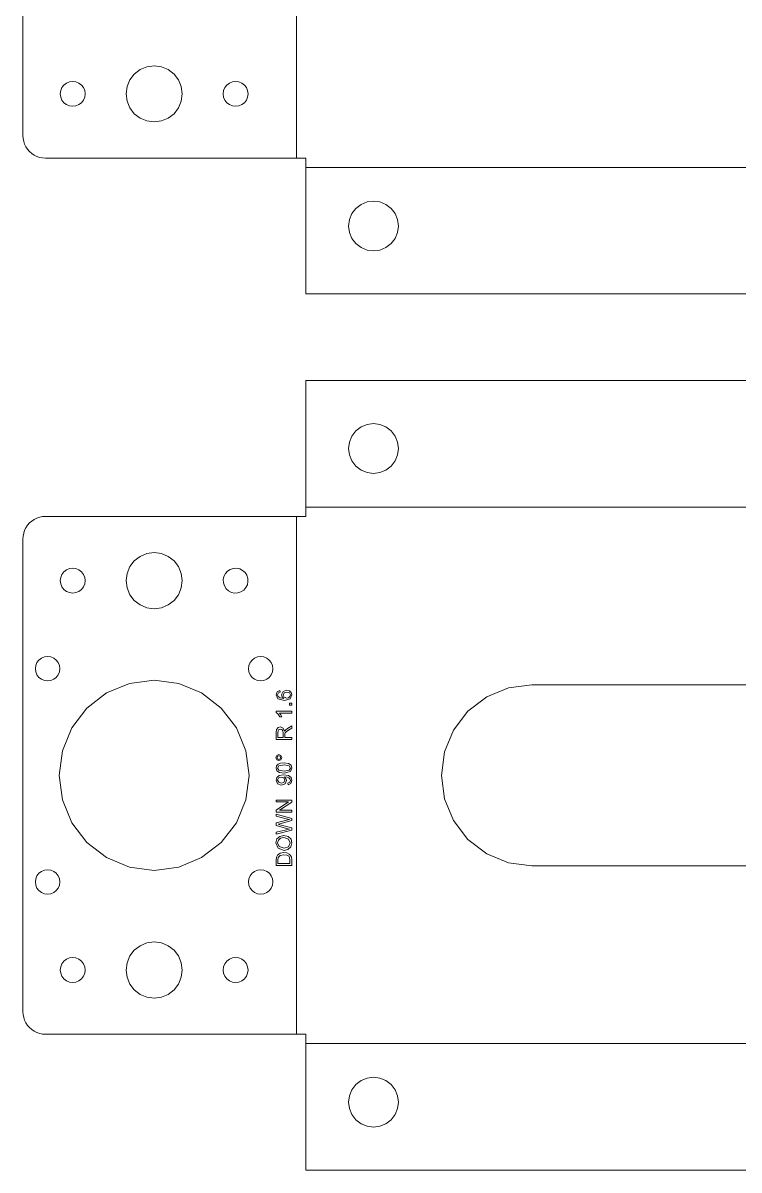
# Model space of a CAD drawing. Header units: millimetres. Extents: x 5 to 3562, y -58 to 420.
# Drawn here: x 1954.1 to 2112.4, y 11.5 to 264.9 of the extents above; entities that cross this region are included whole.
import ezdxf

# ---------------------------------------------------------------- set-up
doc = ezdxf.new("R2010")
doc.units = ezdxf.units.MM
doc.layers.add('Layer0', color=7, linetype='BYLAYER', lineweight=5, true_color=0xffffff)

msp = doc.modelspace()

# ---------------------------------------------------------------- linework, layer by layer
at = {"layer": 'Layer0', "color": 2, "true_color": 0xffff00}
for p, q in [((2014.56, 349.42), (2014.56, 235.02)), ((2016.6, 232.97), (2466.6, 232.97)), ((2016.6, 157.94), (2466.6, 157.94)), ((2014.56, 155.9), (2014.56, 41.5)), ((2016.6, 39.46), (2466.6, 39.46))]:
    msp.add_line(p, q, dxfattribs=at)
at = {"layer": 'Layer0'}
for p, q in [((1954.11, 344.42), (1954.11, 240.02)), ((1978.73, 253.6), (1977.74, 252.32)), ((1980.01, 254.59), (1978.73, 253.6)), ((1981.51, 255.21), (1980.01, 254.59)), ((1983.11, 255.42), (1981.51, 255.21)), ((1984.72, 255.21), (1983.11, 255.42)), ((1986.21, 254.59), (1984.72, 255.21)), ((1987.5, 253.6), (1986.21, 254.59)), ((1988.48, 252.32), (1987.5, 253.6)), ((1963.17, 251.16), (1962.73, 250.59)), ((1963.74, 251.6), (1963.17, 251.16)), ((1964.4, 251.87), (1963.74, 251.6)), ((1965.11, 251.97), (1964.4, 251.87)), ((1965.82, 251.87), (1965.11, 251.97)), ((1966.49, 251.6), (1965.82, 251.87)), ((1967.06, 251.16), (1966.49, 251.6)), ((1967.49, 250.59), (1967.06, 251.16)), ((1977.74, 252.32), (1977.12, 250.82)), ((1989.1, 250.82), (1988.48, 252.32)), ((1999.17, 251.16), (1998.73, 250.59)), ((1999.74, 251.6), (1999.17, 251.16)), ((2000.4, 251.87), (1999.74, 251.6)), ((2001.11, 251.97), (2000.4, 251.87)), ((2001.82, 251.87), (2001.11, 251.97)), ((2002.49, 251.6), (2001.82, 251.87)), ((2003.06, 251.16), (2002.49, 251.6)), ((2003.49, 250.59), (2003.06, 251.16)), ((1962.46, 249.93), (1962.36, 249.22)), ((1962.36, 249.22), (1962.46, 248.51)), ((1962.73, 250.59), (1962.46, 249.93)), ((1962.46, 248.51), (1962.73, 247.84)), ((1967.77, 249.93), (1967.49, 250.59)), ((1967.49, 247.84), (1967.77, 248.51)), ((1967.86, 249.22), (1967.77, 249.93)), ((1967.77, 248.51), (1967.86, 249.22)), ((1977.12, 250.82), (1976.91, 249.22)), ((1976.91, 249.22), (1977.12, 247.61)), ((1989.31, 249.22), (1989.1, 250.82)), ((1989.1, 247.61), (1989.31, 249.22)), ((1998.46, 249.93), (1998.36, 249.22)), ((1998.36, 249.22), (1998.46, 248.51)), ((1998.73, 250.59), (1998.46, 249.93)), ((1998.46, 248.51), (1998.73, 247.84)), ((2003.77, 249.93), (2003.49, 250.59)), ((2003.49, 247.84), (2003.77, 248.51)), ((2003.86, 249.22), (2003.77, 249.93)), ((2003.77, 248.51), (2003.86, 249.22)), ((1962.73, 247.84), (1963.17, 247.27)), ((1963.17, 247.27), (1963.74, 246.84)), ((1963.74, 246.84), (1964.4, 246.56)), ((1964.4, 246.56), (1965.11, 246.47)), ((1965.11, 246.47), (1965.82, 246.56)), ((1965.82, 246.56), (1966.49, 246.84)), ((1966.49, 246.84), (1967.06, 247.27)), ((1967.06, 247.27), (1967.49, 247.84)), ((1977.12, 247.61), (1977.74, 246.12)), ((1977.74, 246.12), (1978.73, 244.83)), ((1987.5, 244.83), (1988.48, 246.12)), ((1988.48, 246.12), (1989.1, 247.61)), ((1998.73, 247.84), (1999.17, 247.27)), ((1999.17, 247.27), (1999.74, 246.84)), ((1999.74, 246.84), (2000.4, 246.56)), ((2000.4, 246.56), (2001.11, 246.47)), ((2001.11, 246.47), (2001.82, 246.56)), ((2001.82, 246.56), (2002.49, 246.84)), ((2002.49, 246.84), (2003.06, 247.27)), ((2003.06, 247.27), (2003.49, 247.84)), ((1978.73, 244.83), (1980.01, 243.85)), ((1980.01, 243.85), (1981.51, 243.23)), ((1981.51, 243.23), (1983.11, 243.02)), ((1983.11, 243.02), (1984.72, 243.23)), ((1984.72, 243.23), (1986.21, 243.85)), ((1986.21, 243.85), (1987.5, 244.83)), ((1954.11, 240.02), (1954.16, 239.36)), ((1954.16, 239.36), (1954.28, 238.72)), ((1954.28, 238.72), (1954.49, 238.1)), ((1954.49, 238.1), (1954.78, 237.52)), ((1954.78, 237.52), (1955.15, 236.97)), ((1955.15, 236.97), (1955.58, 236.48)), ((1955.58, 236.48), (1956.07, 236.05)), ((1956.07, 236.05), (1956.61, 235.69)), ((1956.61, 235.69), (1957.2, 235.4)), ((1957.2, 235.4), (1957.82, 235.19)), ((1957.82, 235.19), (1958.46, 235.06)), ((1958.46, 235.06), (1959.11, 235.02)), ((2014.56, 235.02), (1959.11, 235.02)), ((2016.6, 235.02), (2014.56, 235.02)), ((2016.6, 232.97), (2016.6, 235.02)), ((2016.6, 205.03), (2016.6, 232.97)), ((2031.6, 225.53), (2030.17, 225.35)), ((2033.02, 225.35), (2031.6, 225.53)), ((2027.71, 223.92), (2026.83, 222.78)), ((2028.85, 224.8), (2027.71, 223.92)), ((2030.17, 225.35), (2028.85, 224.8)), ((2034.35, 224.8), (2033.02, 225.35)), ((2035.49, 223.92), (2034.35, 224.8)), ((2036.36, 222.78), (2035.49, 223.92)), ((2026.28, 221.46), (2026.1, 220.03)), ((2026.83, 222.78), (2026.28, 221.46)), ((2036.91, 221.46), (2036.36, 222.78)), ((2037.1, 220.03), (2036.91, 221.46)), ((2026.1, 220.03), (2026.28, 218.61)), ((2026.28, 218.61), (2026.83, 217.28)), ((2036.36, 217.28), (2036.91, 218.61)), ((2036.91, 218.61), (2037.1, 220.03)), ((2026.83, 217.28), (2027.71, 216.14)), ((2027.71, 216.14), (2028.85, 215.27)), ((2034.35, 215.27), (2035.49, 216.14)), ((2035.49, 216.14), (2036.36, 217.28)), ((2028.85, 215.27), (2030.17, 214.72)), ((2030.17, 214.72), (2031.6, 214.53)), ((2031.6, 214.53), (2033.02, 214.72)), ((2033.02, 214.72), (2034.35, 215.27)), ((2466.6, 205.03), (2016.6, 205.03)), ((2016.6, 157.94), (2016.6, 185.89)), ((2466.6, 185.89), (2016.6, 185.89)), ((2028.85, 175.65), (2027.71, 174.78)), ((2030.17, 176.2), (2028.85, 175.65)), ((2031.6, 176.39), (2030.17, 176.2)), ((2033.02, 176.2), (2031.6, 176.39)), ((2034.35, 175.65), (2033.02, 176.2)), ((2035.49, 174.78), (2034.35, 175.65)), ((2026.28, 172.31), (2026.1, 170.89)), ((2026.83, 173.64), (2026.28, 172.31)), ((2027.71, 174.78), (2026.83, 173.64)), ((2036.36, 173.64), (2035.49, 174.78)), ((2036.91, 172.31), (2036.36, 173.64)), ((2037.1, 170.89), (2036.91, 172.31)), ((2026.1, 170.89), (2026.28, 169.46)), ((2036.91, 169.46), (2037.1, 170.89)), ((2026.28, 169.46), (2026.83, 168.14)), ((2026.83, 168.14), (2027.71, 167)), ((2035.49, 167), (2036.36, 168.14)), ((2036.36, 168.14), (2036.91, 169.46)), ((2027.71, 167), (2028.85, 166.12)), ((2028.85, 166.12), (2030.17, 165.57)), ((2030.17, 165.57), (2031.6, 165.39)), ((2031.6, 165.39), (2033.02, 165.57)), ((2033.02, 165.57), (2034.35, 166.12)), ((2034.35, 166.12), (2035.49, 167)), ((2016.6, 155.9), (2016.6, 157.94)), ((1956.07, 154.87), (1955.58, 154.44)), ((1956.61, 155.23), (1956.07, 154.87)), ((1957.2, 155.52), (1956.61, 155.23)), ((1957.82, 155.73), (1957.2, 155.52)), ((1958.46, 155.86), (1957.82, 155.73)), ((1959.11, 155.9), (1958.46, 155.86)), ((1959.11, 155.9), (2014.56, 155.9)), ((2014.56, 155.9), (2016.6, 155.9)), ((1954.28, 152.2), (1954.16, 151.56)), ((1954.49, 152.82), (1954.28, 152.2)), ((1954.78, 153.4), (1954.49, 152.82)), ((1955.15, 153.95), (1954.78, 153.4)), ((1955.58, 154.44), (1955.15, 153.95)), ((1954.16, 151.56), (1954.11, 150.9)), ((1954.11, 150.9), (1954.11, 46.5)), ((1980.01, 147.07), (1978.73, 146.09)), ((1981.51, 147.69), (1980.01, 147.07)), ((1983.11, 147.9), (1981.51, 147.69)), ((1984.72, 147.69), (1983.11, 147.9)), ((1986.21, 147.07), (1984.72, 147.69)), ((1987.5, 146.09), (1986.21, 147.07)), ((1965.11, 144.45), (1964.4, 144.36)), ((1965.82, 144.36), (1965.11, 144.45)), ((1977.74, 144.8), (1977.12, 143.31)), ((1978.73, 146.09), (1977.74, 144.8)), ((1988.48, 144.8), (1987.5, 146.09)), ((1989.1, 143.31), (1988.48, 144.8)), ((2001.33, 144.44), (2000.61, 144.41)), ((2002.03, 144.3), (2001.33, 144.44)), ((1962.46, 142.41), (1962.36, 141.7)), ((1962.73, 143.08), (1962.46, 142.41)), ((1963.17, 143.65), (1962.73, 143.08)), ((1963.74, 144.08), (1963.17, 143.65)), ((1964.4, 144.36), (1963.74, 144.08)), ((1966.49, 144.08), (1965.82, 144.36)), ((1967.06, 143.65), (1966.49, 144.08)), ((1967.49, 143.08), (1967.06, 143.65)), ((1967.77, 142.41), (1967.49, 143.08)), ((1967.86, 141.7), (1967.77, 142.41)), ((1977.12, 143.31), (1976.91, 141.7)), ((1989.31, 141.7), (1989.1, 143.31)), ((1998.52, 142.62), (1998.37, 141.92)), ((1998.37, 141.92), (1998.41, 141.2)), ((1998.85, 143.26), (1998.52, 142.62)), ((1999.33, 143.79), (1998.85, 143.26)), ((1999.93, 144.18), (1999.33, 143.79)), ((2000.61, 144.41), (1999.93, 144.18)), ((2002.67, 143.97), (2002.03, 144.3)), ((2003.2, 143.49), (2002.67, 143.97)), ((2003.59, 142.89), (2003.2, 143.49)), ((2003.82, 142.21), (2003.59, 142.89)), ((2003.85, 141.49), (2003.82, 142.21)), ((1962.36, 141.7), (1962.46, 140.99)), ((1962.46, 140.99), (1962.73, 140.33)), ((1962.73, 140.33), (1963.17, 139.76)), ((1963.17, 139.76), (1963.74, 139.32)), ((1966.49, 139.32), (1967.06, 139.76)), ((1967.06, 139.76), (1967.49, 140.33)), ((1967.49, 140.33), (1967.77, 140.99)), ((1967.77, 140.99), (1967.86, 141.7)), ((1976.91, 141.7), (1977.12, 140.1)), ((1977.12, 140.1), (1977.74, 138.6)), ((1988.48, 138.6), (1989.1, 140.1)), ((1989.1, 140.1), (1989.31, 141.7)), ((1998.41, 141.2), (1998.63, 140.52)), ((1998.63, 140.52), (1999.02, 139.92)), ((1999.02, 139.92), (1999.56, 139.44)), ((1999.56, 139.44), (2000.2, 139.11)), ((2002.3, 139.22), (2002.9, 139.61)), ((2002.9, 139.61), (2003.38, 140.15)), ((2003.38, 140.15), (2003.71, 140.79)), ((2003.71, 140.79), (2003.85, 141.49)), ((1963.74, 139.32), (1964.4, 139.05)), ((1964.4, 139.05), (1965.11, 138.95)), ((1965.11, 138.95), (1965.82, 139.05)), ((1965.82, 139.05), (1966.49, 139.32)), ((1977.74, 138.6), (1978.73, 137.32)), ((1978.73, 137.32), (1980.01, 136.33)), ((1986.21, 136.33), (1987.5, 137.32)), ((1987.5, 137.32), (1988.48, 138.6)), ((2000.2, 139.11), (2000.9, 138.96)), ((2000.9, 138.96), (2001.62, 139)), ((2001.62, 139), (2002.3, 139.22)), ((1980.01, 136.33), (1981.51, 135.71)), ((1981.51, 135.71), (1983.11, 135.5)), ((1983.11, 135.5), (1984.72, 135.71)), ((1984.72, 135.71), (1986.21, 136.33)), ((1957.65, 124.16), (1957.22, 123.6)), ((1958.21, 124.59), (1957.65, 124.16)), ((1958.86, 124.86), (1958.21, 124.59)), ((1959.56, 124.95), (1958.86, 124.86)), ((1960.26, 124.86), (1959.56, 124.95)), ((1960.91, 124.59), (1960.26, 124.86)), ((1961.47, 124.16), (1960.91, 124.59)), ((1961.9, 123.6), (1961.47, 124.16)), ((2004.74, 124.16), (2004.31, 123.6)), ((2005.3, 124.59), (2004.74, 124.16)), ((2005.95, 124.86), (2005.3, 124.59)), ((2006.65, 124.95), (2005.95, 124.86)), ((2007.35, 124.86), (2006.65, 124.95)), ((2008, 124.59), (2007.35, 124.86)), ((2008.56, 124.16), (2008, 124.59)), ((2008.99, 123.6), (2008.56, 124.16)), ((1956.96, 122.95), (1956.86, 122.25)), ((1956.86, 122.25), (1956.96, 121.55)), ((1957.22, 123.6), (1956.96, 122.95)), ((1962.17, 122.95), (1961.9, 123.6)), ((1962.26, 122.25), (1962.17, 122.95)), ((1962.17, 121.55), (1962.26, 122.25)), ((2004.04, 122.95), (2003.95, 122.25)), ((2003.95, 122.25), (2004.04, 121.55)), ((2004.31, 123.6), (2004.04, 122.95)), ((2009.26, 122.95), (2008.99, 123.6)), ((2009.35, 122.25), (2009.26, 122.95)), ((2009.26, 121.55), (2009.35, 122.25)), ((1956.96, 121.55), (1957.22, 120.9)), ((1957.22, 120.9), (1957.65, 120.34)), ((1957.65, 120.34), (1958.21, 119.91)), ((1958.21, 119.91), (1958.86, 119.64)), ((1958.86, 119.64), (1959.56, 119.55)), ((1959.56, 119.55), (1960.26, 119.64)), ((1960.26, 119.64), (1960.91, 119.91)), ((1960.91, 119.91), (1961.47, 120.34)), ((1961.47, 120.34), (1961.9, 120.9)), ((1961.9, 120.9), (1962.17, 121.55)), ((1983.11, 119.7), (1977.68, 118.99)), ((1988.55, 118.99), (1983.11, 119.7)), ((2004.04, 121.55), (2004.31, 120.9)), ((2004.31, 120.9), (2004.74, 120.34)), ((2004.74, 120.34), (2005.3, 119.91)), ((2005.3, 119.91), (2005.95, 119.64)), ((2005.95, 119.64), (2006.65, 119.55)), ((2006.65, 119.55), (2007.35, 119.64)), ((2007.35, 119.64), (2008, 119.91)), ((2008, 119.91), (2008.56, 120.34)), ((2008.56, 120.34), (2008.99, 120.9)), ((2008.99, 120.9), (2009.26, 121.55)), ((1972.61, 116.89), (1968.26, 113.55)), ((1977.68, 118.99), (1972.61, 116.89)), ((1993.61, 116.89), (1988.55, 118.99)), ((1997.96, 113.55), (1993.61, 116.89)), ((2010.06, 116.49), (2010.28, 117.16)), ((2010.28, 117.16), (2010.91, 117.47)), ((2010.58, 116.89), (2010.4, 116.47)), ((2010.95, 117.05), (2010.58, 116.89)), ((2010.91, 117.47), (2010.95, 117.05)), ((2011.28, 116.51), (2011.59, 117.23)), ((2011.59, 117.23), (2012.39, 117.53)), ((2011.86, 116.91), (2011.65, 116.43)), ((2012.42, 117.1), (2011.86, 116.91)), ((2012.39, 117.53), (2013, 117.39)), ((2013.01, 116.91), (2012.42, 117.1)), ((2013, 117.39), (2013.42, 117.01)), ((2013.22, 116.45), (2013.01, 116.91)), ((2013.42, 117.01), (2013.57, 116.45)), ((2061.42, 118.02), (2056.6, 116.02)), ((2066.6, 118.7), (2061.42, 118.02)), ((2416.6, 118.7), (2066.6, 118.7)), ((2010.45, 115.63), (2010.06, 116.49)), ((2010.4, 116.47), (2010.52, 116.11)), ((2011.9, 115.26), (2010.45, 115.63)), ((2010.52, 116.11), (2010.94, 115.8)), ((2010.94, 115.8), (2011.74, 115.68)), ((2011.39, 116.05), (2011.28, 116.51)), ((2011.74, 115.68), (2011.39, 116.05)), ((2011.65, 116.43), (2011.86, 115.94)), ((2011.86, 115.94), (2012.4, 115.74)), ((2013.18, 115.59), (2011.9, 115.26)), ((2012.4, 115.74), (2012.81, 115.84)), ((2012.81, 115.84), (2013.12, 116.1)), ((2013.03, 114.18), (2013.03, 114.66)), ((2013.03, 114.66), (2013.51, 114.66)), ((2013.51, 114.18), (2013.03, 114.18)), ((2013.12, 116.1), (2013.22, 116.45)), ((2013.57, 116.45), (2013.18, 115.59)), ((2013.51, 114.66), (2013.51, 114.18)), ((2056.6, 116.02), (2052.46, 112.85)), ((1968.26, 113.55), (1964.93, 109.2)), ((2001.3, 109.2), (1997.96, 113.55)), ((2010.06, 112.59), (2010.06, 112.86)), ((2010.06, 112.86), (2013.51, 112.86)), ((2010.52, 112.21), (2010.06, 112.59)), ((2010.92, 111.59), (2010.52, 112.21)), ((2013.51, 112.44), (2010.82, 112.44)), ((2010.82, 112.44), (2011.11, 112.04)), ((2011.33, 111.59), (2010.92, 111.59)), ((2011.11, 112.04), (2011.33, 111.59)), ((2013.51, 112.86), (2013.51, 112.44)), ((2052.46, 112.85), (2049.28, 108.7)), ((1964.93, 109.2), (1962.83, 104.14)), ((2003.4, 104.14), (2001.3, 109.2)), ((2010.16, 108.86), (2010.49, 109.25)), ((2010.49, 109.25), (2011.01, 109.39)), ((2011.01, 109.39), (2011.63, 109.15)), ((2011.63, 109.15), (2011.95, 108.42)), ((2012.12, 108.69), (2012.58, 109.07)), ((2012.58, 109.07), (2013.51, 109.67)), ((2013.51, 109.1), (2012.8, 108.64)), ((2013.51, 109.67), (2013.51, 109.1)), ((2010.07, 108.16), (2010.16, 108.86)), ((2010.07, 106.64), (2010.07, 108.16)), ((2013.51, 106.64), (2010.07, 106.64)), ((2010.61, 108.74), (2010.45, 108.18)), ((2010.45, 108.18), (2010.45, 107.09)), ((2010.45, 107.09), (2011.59, 107.09)), ((2011.01, 108.92), (2010.61, 108.74)), ((2011.32, 108.83), (2011.01, 108.92)), ((2011.52, 108.56), (2011.32, 108.83)), ((2011.59, 108.07), (2011.52, 108.56)), ((2011.59, 107.09), (2011.59, 108.07)), ((2011.95, 108.42), (2012.12, 108.69)), ((2012, 107.87), (2011.98, 107.62)), ((2011.98, 107.62), (2011.98, 107.09)), ((2011.98, 107.09), (2013.51, 107.09)), ((2012.09, 108.08), (2012, 107.87)), ((2012.32, 108.31), (2012.09, 108.08)), ((2012.8, 108.64), (2012.32, 108.31)), ((2013.51, 107.09), (2013.51, 106.64)), ((2049.28, 108.7), (2047.28, 103.88)), ((1962.83, 104.14), (1962.11, 98.7)), ((2004.11, 98.7), (2003.4, 104.14)), ((2047.28, 103.88), (2046.6, 98.7)), ((2010.01, 102.62), (2010.2, 103.08)), ((2010.2, 102.16), (2010.01, 102.62)), ((2010.2, 103.08), (2010.66, 103.27)), ((2010.66, 101.97), (2010.2, 102.16)), ((2010.38, 102.9), (2010.27, 102.62)), ((2010.27, 102.62), (2010.38, 102.34)), ((2010.66, 103.01), (2010.38, 102.9)), ((2010.38, 102.34), (2010.66, 102.22)), ((2010.49, 101.14), (2011, 101.36)), ((2010.66, 103.27), (2011.12, 103.08)), ((2010.94, 102.9), (2010.66, 103.01)), ((2010.66, 102.22), (2010.94, 102.34)), ((2011.12, 102.16), (2010.66, 101.97)), ((2011.06, 102.62), (2010.94, 102.9)), ((2010.94, 102.34), (2011.06, 102.62)), ((2011, 101.36), (2011.81, 101.44)), ((2011.12, 103.08), (2011.31, 102.62)), ((2011.31, 102.62), (2011.12, 102.16)), ((2011.81, 101.44), (2012.79, 101.31)), ((2010.06, 100.31), (2010.17, 100.8)), ((2010.26, 99.69), (2010.06, 100.31)), ((2010.17, 100.8), (2010.49, 101.14)), ((2010.83, 99.32), (2010.26, 99.69)), ((2010.69, 100.8), (2010.41, 100.31)), ((2010.41, 100.31), (2010.65, 99.84)), ((2010.65, 99.84), (2011.81, 99.63)), ((2011.81, 101), (2010.69, 100.8)), ((2011.81, 99.19), (2010.83, 99.32)), ((2012.94, 100.8), (2011.81, 101)), ((2011.81, 99.63), (2012.94, 99.82)), ((2013.21, 99.53), (2011.81, 99.19)), ((2012.79, 101.31), (2013.37, 100.94)), ((2013.22, 100.31), (2012.94, 100.8)), ((2012.94, 99.82), (2013.22, 100.31)), ((2013.57, 100.31), (2013.21, 99.53)), ((2013.37, 100.94), (2013.57, 100.31)), ((1962.11, 98.7), (1962.83, 93.27)), ((2003.4, 93.27), (2004.11, 98.7)), ((2010.06, 97.6), (2010.24, 98.21)), ((2010.38, 96.83), (2010.06, 97.6)), ((2010.24, 98.21), (2010.75, 98.64)), ((2011.22, 96.52), (2010.38, 96.83)), ((2010.62, 98.12), (2010.41, 97.65)), ((2010.41, 97.65), (2010.64, 97.16)), ((2011.2, 98.31), (2010.62, 98.12)), ((2010.64, 97.16), (2011.23, 96.95)), ((2010.75, 98.64), (2011.72, 98.78)), ((2011.77, 98.12), (2011.2, 98.31)), ((2012.04, 96.81), (2011.22, 96.52)), ((2011.23, 96.95), (2011.77, 97.15)), ((2011.72, 98.78), (2012.77, 98.64)), ((2011.97, 97.64), (2011.77, 98.12)), ((2011.77, 97.15), (2011.97, 97.64)), ((2011.98, 98.36), (2011.89, 98.36)), ((2011.89, 98.36), (2012.22, 98.01)), ((2012.49, 98.3), (2011.98, 98.36)), ((2012.35, 97.54), (2012.04, 96.81)), ((2012.22, 98.01), (2012.35, 97.54)), ((2012.9, 98.14), (2012.49, 98.3)), ((2012.68, 96.99), (2013.09, 97.18)), ((2012.72, 96.58), (2012.68, 96.99)), ((2013.35, 96.89), (2012.72, 96.58)), ((2012.77, 98.64), (2013.37, 98.21)), ((2013.13, 97.9), (2012.9, 98.14)), ((2013.09, 97.18), (2013.22, 97.56)), ((2013.22, 97.56), (2013.13, 97.9)), ((2013.57, 97.55), (2013.35, 96.89)), ((2013.37, 98.21), (2013.57, 97.55)), ((2046.6, 98.7), (2047.28, 93.53)), ((1962.83, 93.27), (1964.93, 88.2)), ((2001.3, 88.2), (2003.4, 93.27)), ((2010.07, 92.82), (2010.07, 93.25)), ((2010.07, 93.25), (2013.51, 93.25)), ((2010.07, 91.01), (2012.77, 92.82)), ((2012.77, 92.82), (2010.07, 92.82)), ((2013.51, 92.79), (2010.81, 90.98)), ((2013.51, 93.25), (2013.51, 92.79)), ((2047.28, 93.53), (2049.28, 88.7)), ((2010.07, 90.54), (2010.07, 91.01)), ((2013.51, 90.54), (2010.07, 90.54)), ((2010.07, 89.66), (2010.07, 90.12)), ((2010.07, 90.12), (2013.51, 89.18)), ((2012.28, 89.12), (2010.07, 89.66)), ((2010.07, 88.19), (2011.81, 88.68)), ((2010.81, 90.98), (2013.51, 90.98)), ((2013.51, 88.74), (2010.89, 88.01)), ((2011.81, 88.68), (2013.03, 88.95)), ((2013.03, 88.95), (2012.28, 89.12)), ((2013.51, 90.98), (2013.51, 90.54)), ((2013.51, 89.18), (2013.51, 88.74)), ((2049.28, 88.7), (2052.46, 84.56)), ((1964.93, 88.2), (1968.26, 83.85)), ((1997.96, 83.85), (2001.3, 88.2)), ((2010.07, 87.64), (2010.07, 88.19)), ((2012.39, 86.99), (2010.07, 87.64)), ((2010.07, 86.16), (2012.33, 86.69)), ((2013.51, 86.61), (2010.07, 85.7)), ((2010.07, 85.7), (2010.07, 86.16)), ((2010.89, 88.01), (2010.49, 87.91)), ((2010.49, 87.91), (2010.89, 87.8)), ((2010.89, 87.8), (2013.51, 87.07)), ((2012.33, 86.69), (2013.03, 86.83)), ((2013.03, 86.83), (2012.39, 86.99)), ((2013.51, 87.07), (2013.51, 86.61)), ((1968.26, 83.85), (1972.61, 80.52)), ((1993.61, 80.52), (1997.96, 83.85)), ((2010.01, 83.78), (2010.24, 84.64)), ((2010.49, 82.59), (2010.01, 83.78)), ((2010.24, 84.64), (2010.87, 85.22)), ((2010.57, 84.39), (2010.4, 83.78)), ((2010.4, 83.78), (2010.73, 82.95)), ((2011.06, 84.81), (2010.57, 84.39)), ((2010.87, 85.22), (2011.8, 85.42)), ((2011.79, 84.95), (2011.06, 84.81)), ((2012.82, 84.62), (2011.79, 84.95)), ((2011.8, 85.42), (2012.73, 85.21)), ((2012.73, 85.21), (2013.36, 84.61)), ((2013.18, 83.77), (2012.82, 84.62)), ((2012.82, 82.93), (2013.18, 83.77)), ((2013.57, 83.78), (2013.34, 82.91)), ((2013.36, 84.61), (2013.57, 83.78)), ((2052.46, 84.56), (2056.6, 81.38)), ((2010.12, 80.6), (2010.37, 81.1)), ((2010.37, 81.1), (2010.95, 81.51)), ((2011.84, 82.13), (2010.49, 82.59)), ((2010.73, 82.95), (2011.84, 82.6)), ((2011.77, 81.17), (2010.94, 81)), ((2010.95, 81.51), (2011.77, 81.64)), ((2011.77, 81.64), (2012.47, 81.55)), ((2012.43, 81.08), (2011.77, 81.17)), ((2011.84, 82.6), (2012.82, 82.93)), ((2012.69, 82.33), (2011.84, 82.13)), ((2012.86, 80.83), (2012.43, 81.08)), ((2012.47, 81.55), (2012.97, 81.32)), ((2013.34, 82.91), (2012.69, 82.33)), ((2012.97, 81.32), (2013.28, 81)), ((2056.6, 81.38), (2061.42, 79.38)), ((1972.61, 80.52), (1977.68, 78.42)), ((1988.55, 78.42), (1993.61, 80.52)), ((2010.07, 79.98), (2010.12, 80.6)), ((2010.07, 78.8), (2010.07, 79.98)), ((2013.51, 78.8), (2010.07, 78.8)), ((2010.55, 80.56), (2010.48, 79.98)), ((2010.48, 79.98), (2010.48, 79.25)), ((2010.48, 79.25), (2013.11, 79.25)), ((2010.94, 81), (2010.55, 80.56)), ((2013.04, 80.52), (2012.86, 80.83)), ((2013.11, 79.99), (2013.04, 80.52)), ((2013.11, 79.25), (2013.11, 79.99)), ((2013.28, 81), (2013.45, 80.59)), ((2013.45, 80.59), (2013.51, 80.04)), ((2013.51, 80.04), (2013.51, 78.8)), ((2061.42, 79.38), (2066.6, 78.7)), ((2066.6, 78.7), (2416.6, 78.7)), ((1957.22, 76.5), (1956.96, 75.85)), ((1957.65, 77.06), (1957.22, 76.5)), ((1958.21, 77.49), (1957.65, 77.06)), ((1958.86, 77.76), (1958.21, 77.49)), ((1959.56, 77.85), (1958.86, 77.76)), ((1960.26, 77.76), (1959.56, 77.85)), ((1960.91, 77.49), (1960.26, 77.76)), ((1961.47, 77.06), (1960.91, 77.49)), ((1961.9, 76.5), (1961.47, 77.06)), ((1962.17, 75.85), (1961.9, 76.5)), ((1977.68, 78.42), (1983.11, 77.7)), ((1983.11, 77.7), (1988.55, 78.42)), ((2004.32, 76.5), (2004.06, 75.85)), ((2004.75, 77.06), (2004.32, 76.5)), ((2005.31, 77.49), (2004.75, 77.06)), ((2005.96, 77.76), (2005.31, 77.49)), ((2006.66, 77.85), (2005.96, 77.76)), ((2007.36, 77.76), (2006.66, 77.85)), ((2008.01, 77.49), (2007.36, 77.76)), ((2008.57, 77.06), (2008.01, 77.49)), ((2009, 76.5), (2008.57, 77.06)), ((2009.27, 75.85), (2009, 76.5)), ((1956.96, 75.85), (1956.86, 75.15)), ((1956.86, 75.15), (1956.96, 74.45)), ((1956.96, 74.45), (1957.22, 73.8)), ((1957.22, 73.8), (1957.65, 73.24)), ((1961.47, 73.24), (1961.9, 73.8)), ((1961.9, 73.8), (1962.17, 74.45)), ((1962.26, 75.15), (1962.17, 75.85)), ((1962.17, 74.45), (1962.26, 75.15)), ((2004.06, 75.85), (2003.96, 75.15)), ((2003.96, 75.15), (2004.06, 74.45)), ((2004.06, 74.45), (2004.32, 73.8)), ((2004.32, 73.8), (2004.75, 73.24)), ((2008.57, 73.24), (2009, 73.8)), ((2009, 73.8), (2009.27, 74.45)), ((2009.36, 75.15), (2009.27, 75.85)), ((2009.27, 74.45), (2009.36, 75.15)), ((1957.65, 73.24), (1958.21, 72.81)), ((1958.21, 72.81), (1958.86, 72.54)), ((1958.86, 72.54), (1959.56, 72.45)), ((1959.56, 72.45), (1960.26, 72.54)), ((1960.26, 72.54), (1960.91, 72.81)), ((1960.91, 72.81), (1961.47, 73.24)), ((2004.75, 73.24), (2005.31, 72.81)), ((2005.31, 72.81), (2005.96, 72.54)), ((2005.96, 72.54), (2006.66, 72.45)), ((2006.66, 72.45), (2007.36, 72.54)), ((2007.36, 72.54), (2008.01, 72.81)), ((2008.01, 72.81), (2008.57, 73.24)), ((1980.01, 61.07), (1978.73, 60.09)), ((1981.51, 61.69), (1980.01, 61.07)), ((1983.11, 61.9), (1981.51, 61.69)), ((1984.72, 61.69), (1983.11, 61.9)), ((1986.21, 61.07), (1984.72, 61.69)), ((1987.5, 60.09), (1986.21, 61.07)), ((1964.4, 58.36), (1963.74, 58.08)), ((1965.11, 58.45), (1964.4, 58.36)), ((1965.82, 58.36), (1965.11, 58.45)), ((1966.49, 58.08), (1965.82, 58.36)), ((1977.74, 58.8), (1977.12, 57.31)), ((1978.73, 60.09), (1977.74, 58.8)), ((1988.48, 58.8), (1987.5, 60.09)), ((1989.1, 57.31), (1988.48, 58.8)), ((2000.4, 58.36), (1999.74, 58.08)), ((2001.11, 58.45), (2000.4, 58.36)), ((2001.82, 58.36), (2001.11, 58.45)), ((2002.49, 58.08), (2001.82, 58.36)), ((1962.46, 56.41), (1962.36, 55.7)), ((1962.73, 57.08), (1962.46, 56.41)), ((1963.17, 57.65), (1962.73, 57.08)), ((1963.74, 58.08), (1963.17, 57.65)), ((1967.06, 57.65), (1966.49, 58.08)), ((1967.49, 57.08), (1967.06, 57.65)), ((1967.77, 56.41), (1967.49, 57.08)), ((1967.86, 55.7), (1967.77, 56.41)), ((1977.12, 57.31), (1976.91, 55.7)), ((1989.31, 55.7), (1989.1, 57.31)), ((1998.46, 56.41), (1998.36, 55.7)), ((1998.73, 57.08), (1998.46, 56.41)), ((1999.17, 57.65), (1998.73, 57.08)), ((1999.74, 58.08), (1999.17, 57.65)), ((2003.06, 57.65), (2002.49, 58.08)), ((2003.49, 57.08), (2003.06, 57.65)), ((2003.77, 56.41), (2003.49, 57.08)), ((2003.86, 55.7), (2003.77, 56.41)), ((1962.36, 55.7), (1962.46, 54.99)), ((1962.46, 54.99), (1962.73, 54.33)), ((1962.73, 54.33), (1963.17, 53.76)), ((1963.17, 53.76), (1963.74, 53.32)), ((1963.74, 53.32), (1964.4, 53.05)), ((1965.82, 53.05), (1966.49, 53.32)), ((1966.49, 53.32), (1967.06, 53.76)), ((1967.06, 53.76), (1967.49, 54.33)), ((1967.49, 54.33), (1967.77, 54.99)), ((1967.77, 54.99), (1967.86, 55.7)), ((1976.91, 55.7), (1977.12, 54.1)), ((1977.12, 54.1), (1977.74, 52.6)), ((1988.48, 52.6), (1989.1, 54.1)), ((1989.1, 54.1), (1989.31, 55.7)), ((1998.36, 55.7), (1998.46, 54.99)), ((1998.46, 54.99), (1998.73, 54.33)), ((1998.73, 54.33), (1999.17, 53.76)), ((1999.17, 53.76), (1999.74, 53.32)), ((1999.74, 53.32), (2000.4, 53.05)), ((2001.82, 53.05), (2002.49, 53.32)), ((2002.49, 53.32), (2003.06, 53.76)), ((2003.06, 53.76), (2003.49, 54.33)), ((2003.49, 54.33), (2003.77, 54.99)), ((2003.77, 54.99), (2003.86, 55.7)), ((1964.4, 53.05), (1965.11, 52.95)), ((1965.11, 52.95), (1965.82, 53.05)), ((1977.74, 52.6), (1978.73, 51.32)), ((1978.73, 51.32), (1980.01, 50.33)), ((1986.21, 50.33), (1987.5, 51.32)), ((1987.5, 51.32), (1988.48, 52.6)), ((2000.4, 53.05), (2001.11, 52.95)), ((2001.11, 52.95), (2001.82, 53.05)), ((1980.01, 50.33), (1981.51, 49.71)), ((1981.51, 49.71), (1983.11, 49.5)), ((1983.11, 49.5), (1984.72, 49.71)), ((1984.72, 49.71), (1986.21, 50.33)), ((1954.11, 46.5), (1954.16, 45.85)), ((1954.16, 45.85), (1954.28, 45.21)), ((1954.28, 45.21), (1954.49, 44.59)), ((1954.49, 44.59), (1954.78, 44)), ((1954.78, 44), (1955.15, 43.46)), ((1955.15, 43.46), (1955.58, 42.97)), ((1955.58, 42.97), (1956.07, 42.54)), ((1956.07, 42.54), (1956.61, 42.17)), ((1956.61, 42.17), (1957.2, 41.88)), ((1957.2, 41.88), (1957.82, 41.67)), ((1957.82, 41.67), (1958.46, 41.55)), ((1958.46, 41.55), (1959.11, 41.5)), ((2014.56, 41.5), (1959.11, 41.5)), ((2016.6, 41.5), (2014.56, 41.5)), ((2016.6, 39.46), (2016.6, 41.5)), ((2016.6, 11.52), (2016.6, 39.46)), ((2027.71, 30.41), (2026.83, 29.27)), ((2028.85, 31.28), (2027.71, 30.41)), ((2030.17, 31.83), (2028.85, 31.28)), ((2031.6, 32.02), (2030.17, 31.83)), ((2033.02, 31.83), (2031.6, 32.02)), ((2034.35, 31.28), (2033.02, 31.83)), ((2035.49, 30.41), (2034.35, 31.28)), ((2036.36, 29.27), (2035.49, 30.41)), ((2026.28, 27.94), (2026.1, 26.52)), ((2026.83, 29.27), (2026.28, 27.94)), ((2036.91, 27.94), (2036.36, 29.27)), ((2037.1, 26.52), (2036.91, 27.94)), ((2026.1, 26.52), (2026.28, 25.1)), ((2036.91, 25.1), (2037.1, 26.52)), ((2026.28, 25.1), (2026.83, 23.77)), ((2026.83, 23.77), (2027.71, 22.63)), ((2035.49, 22.63), (2036.36, 23.77)), ((2036.36, 23.77), (2036.91, 25.1)), ((2027.71, 22.63), (2028.85, 21.76)), ((2028.85, 21.76), (2030.17, 21.21)), ((2030.17, 21.21), (2031.6, 21.02)), ((2031.6, 21.02), (2033.02, 21.21)), ((2033.02, 21.21), (2034.35, 21.76)), ((2034.35, 21.76), (2035.49, 22.63)), ((2466.6, 11.52), (2016.6, 11.52))]:
    msp.add_line(p, q, dxfattribs=at)

doc.saveas('drawing.dxf')
